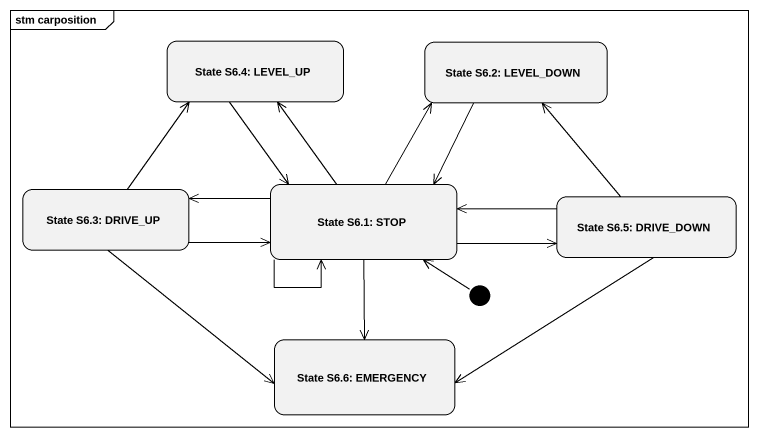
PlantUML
@startuml
mainframe stm carposition
hide empty description
state "State S6.4: LEVEL_UP" as State_S6_4_LEVEL_UP
state "State S6.2: LEVEL_DOWN" as State_S6_2_LEVEL_DOWN
state "State S6.3: DRIVE_UP" as State_S6_3_DRIVE_UP
state "State S6.1: STOP" as State_S6_1_STOP
state "State S6.5: DRIVE_DOWN" as State_S6_5_DRIVE_DOWN
state "State S6.6: EMERGENCY" as State_S6_6_EMERGENCY
[*] -up-> State_S6_1_STOP
State_S6_4_LEVEL_UP --> State_S6_1_STOP
State_S6_2_LEVEL_DOWN --> State_S6_1_STOP
State_S6_3_DRIVE_UP -up-> State_S6_4_LEVEL_UP
State_S6_3_DRIVE_UP -right-> State_S6_1_STOP
State_S6_3_DRIVE_UP --> State_S6_6_EMERGENCY
State_S6_1_STOP -up-> State_S6_4_LEVEL_UP
State_S6_1_STOP -up-> State_S6_2_LEVEL_DOWN
State_S6_1_STOP -left-> State_S6_3_DRIVE_UP
State_S6_1_STOP --> State_S6_1_STOP
State_S6_1_STOP -right-> State_S6_5_DRIVE_DOWN
State_S6_1_STOP --> State_S6_6_EMERGENCY
State_S6_5_DRIVE_DOWN -up-> State_S6_2_LEVEL_DOWN
State_S6_5_DRIVE_DOWN -left-> State_S6_1_STOP
State_S6_5_DRIVE_DOWN -left-> State_S6_6_EMERGENCY
@enduml
